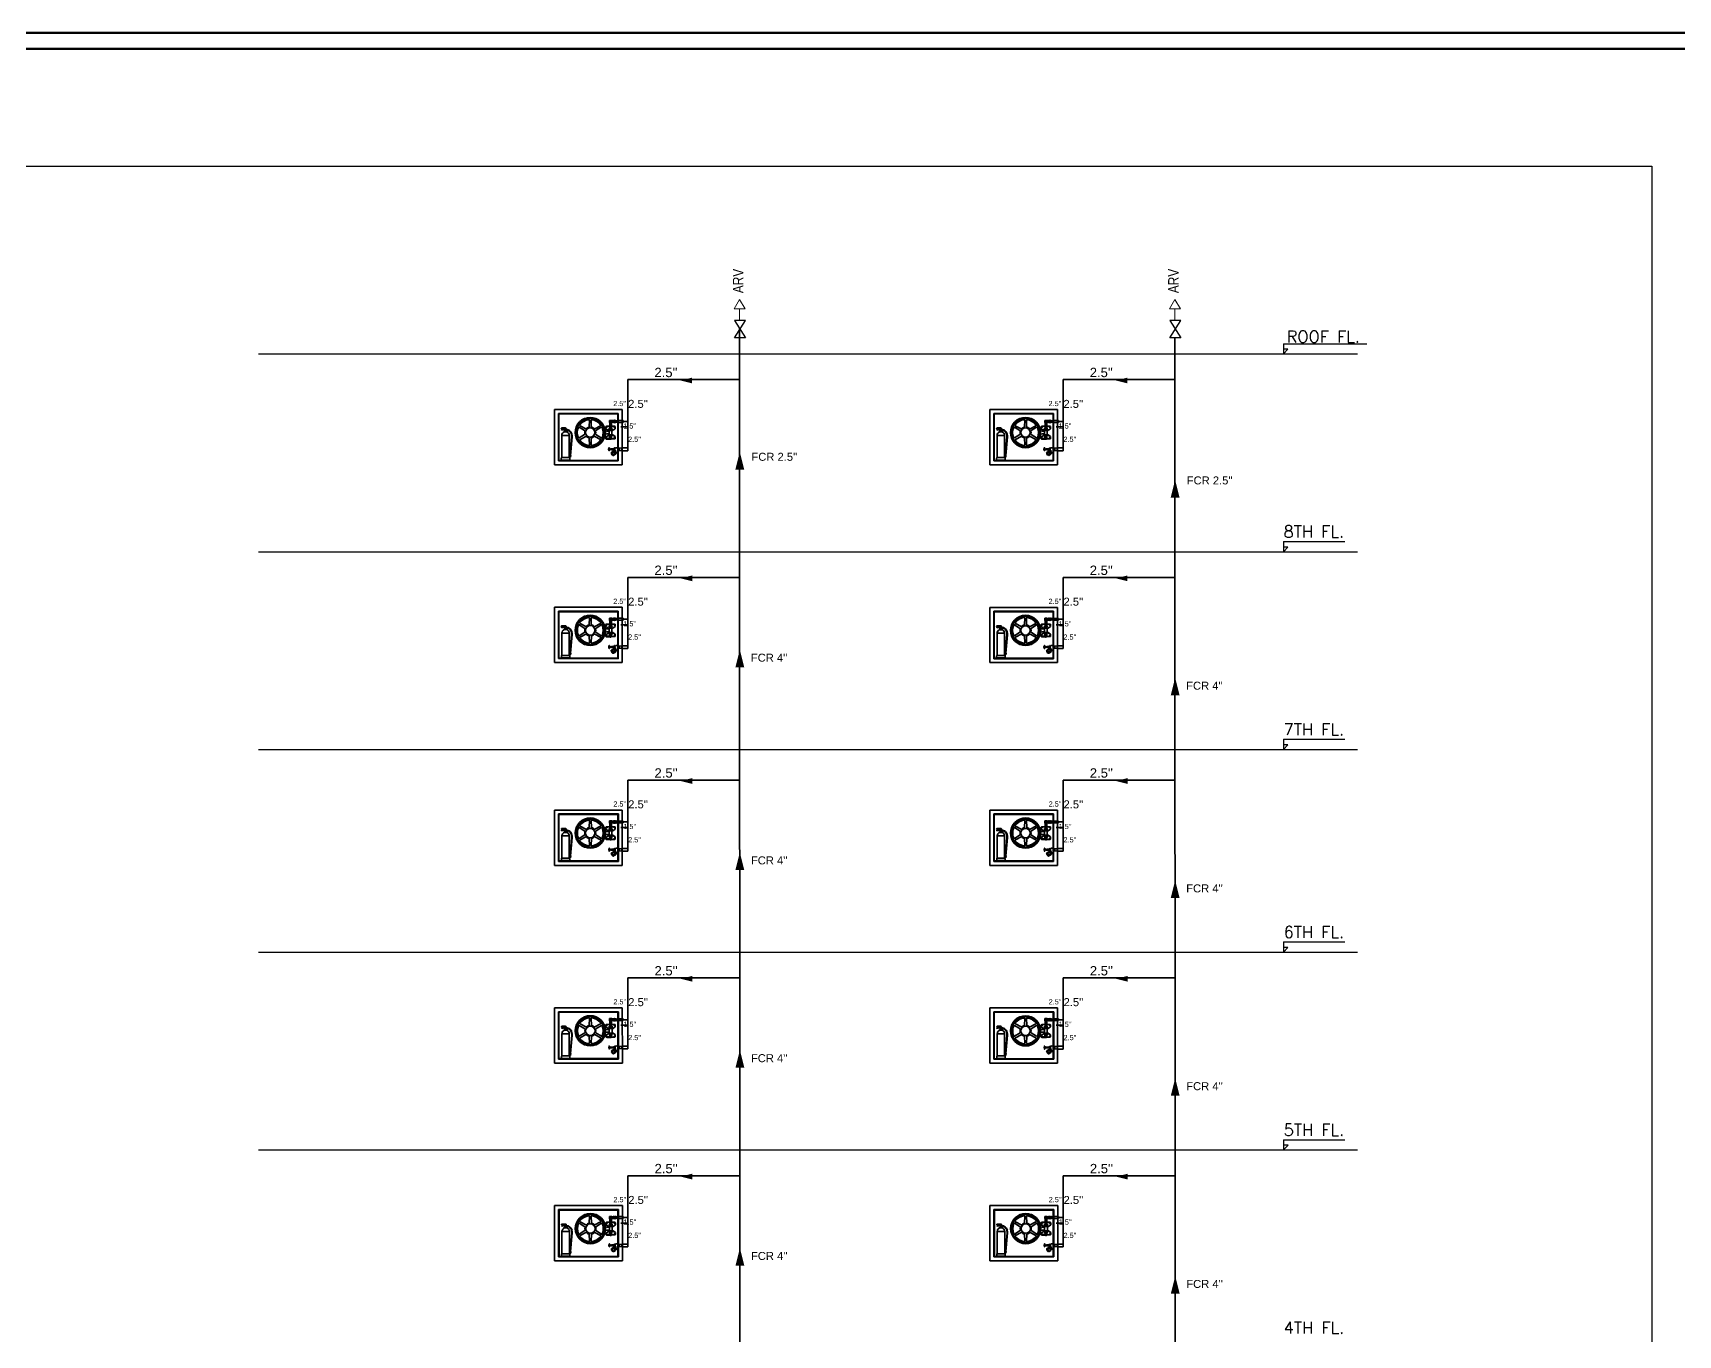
# Model space of a CAD drawing. Extents: x 846 to 947, y 375 to 797.
# Drawn here: x 880.08 to 922.23, y 408.38 to 441.73 of the extents above; entities that cross this region are included whole.
import ezdxf

# ---------------------------------------------------------------- set-up
doc = ezdxf.new("R2010")
doc.units = 0
doc.header["$MEASUREMENT"] = 0
doc.linetypes.add('CONTINUA', pattern=[0])
doc.linetypes.add('PHANTOM2', pattern=[1.25, 0.625, -0.125, 0.125, -0.125, 0.125, -0.125])
for name, color, linetype in [('CONSTRUCTION_CLASS', 7, 'CONTINUOUS'), ('FFE', 241, 'CONTINUOUS'), ('FLOOR', 1, 'CONTINUOUS'), ('hvac-text', 3, 'CONTINUOUS'), ('PIP', 244, 'CONTINUOUS')]:
    doc.layers.add(name, color=color, linetype=linetype)
for name, color, linetype, lineweight in [('FF PIPE', 1, 'CONTINUOUS', 13), ('FIRE FIGHTING', 1, 'CONTINUOUS', 35), ('hvac', 4, 'CONTINUOUS', 40), ('text', 252, 'CONTINUOUS', 15), ('UG-BORDER', 20, 'CONTINUOUS', 80)]:
    doc.layers.add(name, color=color, linetype=linetype, lineweight=lineweight)
doc.styles.add('ROMANC', font='romanc', dxfattribs={"height": 250})
doc.styles.add('ROMANS', font='arial.ttf', dxfattribs={"height": 300})
doc.styles.add('STYLE3', font='arial.ttf', dxfattribs={"width": 0.8})

# ---------------------------------------------------------------- blocks, each defined once
blk = doc.blocks.new('05ARRO')
at = {"layer": 'CONSTRUCTION_CLASS', "color": 3, "linetype": 'Continuous'}
blk.add_solid([(0, 0), (3.121, -0.78), (3.121, 0.781)], dxfattribs=at)
blk = doc.blocks.new('*E8080')
at = {"layer": 'FIRE FIGHTING', "color": 6, "linetype": 'CONTINUA'}
for major_axis in [(-242, 242), (-257, 257)]:
    blk.add_ellipse((2260957, 792612), major_axis=major_axis, ratio=1, start_param=3.839531, end_param=3.848297, dxfattribs=at)
blk = doc.blocks.new('A$C790876B6')
at = {"layer": 'FIRE FIGHTING', "color": 1, "linetype": 'CONTINUA'}
for p, q in [((0, 0.261), (0, 0.302)), ((0.013, 0.302), (0, 0.302)), ((0.013, 0.261), (0, 0.261)), ((0.013, 0.337), (0.013, 0.226)), ((0.035, 0.337), (0.035, 0.226)), ((0.092, 0.291), (0.037, 0.291)), ((0.092, 0.272), (0.037, 0.272)), ((0.092, 0.27), (0.092, 0.294)), ((0.095, 0.298), (0.101, 0.298)), ((0.101, 0.289), (0.095, 0.289)), ((0.101, 0.275), (0.095, 0.275)), ((0.095, 0.266), (0.101, 0.266)), ((0.126, 0.294), (0.1, 0.294)), ((0.126, 0.269), (0.1, 0.269)), ((0.101, 0.266), (0.101, 0.298)), ((0.192, 0.001), (0.113, 0.132)), ((0.114, 0.136), (0.123, 0.142)), ((0.124, 0.092), (0.122, 0.091)), ((0.159, 0.029), (0.122, 0.091)), ((0.205, 0.006), (0.123, 0.142)), ((0.126, 0.261), (0.126, 0.302)), ((0.202, 0.302), (0.126, 0.302)), ((0.202, 0.261), (0.126, 0.261)), ((0.134, 0.143), (0.126, 0.138)), ((0.163, 0.034), (0.128, 0.092)), ((0.131, 0.092), (0.129, 0.09)), ((0.165, 0.035), (0.13, 0.093)), ((0.134, 0.098), (0.131, 0.096)), ((0.133, 0.148), (0.217, 0.198)), ((0.212, 0.013), (0.133, 0.144)), ((0.162, 0.03), (0.159, 0.029)), ((0.164, 0.036), (0.162, 0.035)), ((0.171, 0.036), (0.168, 0.034)), ((0.205, 0.006), (0.195, 0)), ((0.211, 0.015), (0.203, 0.01)), ((0.226, 0.187), (0.206, 0.174)), ((0.206, 0.174), (0.233, 0.129)), ((0.211, 0.257), (0.211, 0.307)), ((0.298, 0.062), (0.215, 0.012)), ((0.217, 0.315), (0.234, 0.315)), ((0.234, 0.297), (0.217, 0.297)), ((0.234, 0.267), (0.217, 0.267)), ((0.217, 0.248), (0.234, 0.248)), ((0.299, 0.066), (0.22, 0.197)), ((0.275, 0.207), (0.231, 0.181)), ((0.233, 0.129), (0.253, 0.141)), ((0.234, 0.248), (0.234, 0.315)), ((0.245, 0.109), (0.265, 0.121)), ((0.273, 0.064), (0.245, 0.109)), ((0.246, 0.239), (0.246, 0.325)), ((0.255, 0.325), (0.246, 0.325)), ((0.246, 0.239), (0.255, 0.239)), ((0.255, 0.239), (0.246, 0.239)), ((0.255, 0.331), (0.255, 0.237)), ((0.27, 0.342), (0.261, 0.342)), ((0.261, 0.314), (0.27, 0.314)), ((0.261, 0.255), (0.27, 0.255)), ((0.261, 0.227), (0.27, 0.227)), ((0.293, 0.076), (0.273, 0.064)), ((0.334, 0.109), (0.275, 0.207)), ((0.275, 0.207), (0.292, 0.207)), ((0.276, 0.237), (0.276, 0.331)), ((0.284, 0.325), (0.276, 0.325)), ((0.276, 0.239), (0.276, 0.239)), ((0.334, 0.109), (0.29, 0.083)), ((0.342, 0.124), (0.292, 0.207)), ((0.334, 0.109), (0.342, 0.125)), ((0.413, 0.239), (0.424, 0.239)), ((0.424, 0.325), (0.414, 0.325)), ((0.424, 0.235), (0.424, 0.329)), ((0.43, 0.339), (0.439, 0.339)), ((0.439, 0.311), (0.43, 0.311)), ((0.439, 0.252), (0.43, 0.252)), ((0.439, 0.224), (0.43, 0.224)), ((0.445, 0.329), (0.445, 0.235)), ((0.445, 0.322), (0.47, 0.322)), ((0.445, 0.231), (0.47, 0.231)), ((0.47, 0.322), (0.571, 0.336)), ((0.47, 0.231), (0.47, 0.322)), ((0.47, 0.231), (0.571, 0.217)), ((0.571, 0.336), (0.571, 0.217)), ((0.571, 0.336), (0.598, 0.336)), ((0.571, 0.217), (0.598, 0.217))]:
    blk.add_line(p, q, dxfattribs=at)
at = {"layer": 'FIRE FIGHTING'}
for p, q in [((0.598, 0.336), (0.834, 0.336)), ((0.598, 0.217), (0.834, 0.217)), ((0.834, 0.217), (0.834, 0.336))]:
    blk.add_line(p, q, dxfattribs=at)
at = {"layer": 'FIRE FIGHTING', "color": 1, "linetype": 'CONTINUA'}
for centre, radius, start, end in [((0.024, 0.337), 0.011, 0, 180), ((0.024, 0.226), 0.011, 180, 0), ((0.096, 0.293), 0.00465, 109.34459, 250.65541), ((0.102, 0.282), 0.00982, 133.22645, 226.77355), ((0.096, 0.27), 0.00468, 109.65578, 251.31475), ((0.115, 0.134), 0.00265, 121.08022, 211.08022), ((0.126, 0.09), 0.00239, 31.08022, 121.08022), ((0.132, 0.094), 0.00239, 121.08022, 211.08022), ((0.135, 0.146), 0.00265, 121.08022, 211.08022), ((0.161, 0.032), 0.00239, 301.08022, 31.08022), ((0.167, 0.036), 0.00239, 211.08022, 301.08022), ((0.194, 0.003), 0.00265, 211.08022, 301.08022), ((0.203, 0.312), 0.0101, 264.90594, 324.7034), ((0.203, 0.251), 0.0101, 35.2966, 95.09406), ((0.221, 0.306), 0.00968, 109.34459, 250.65541), ((0.231, 0.282), 0.0205, 133.22645, 226.77355), ((0.221, 0.258), 0.00975, 109.65578, 251.31475), ((0.214, 0.015), 0.00265, 211.08022, 301.08022), ((0.218, 0.196), 0.00265, 31.08022, 121.08022), ((0.233, 0.325), 0.0126, 273.77626, 0), ((0.233, 0.239), 0.0126, 0, 86.22374), ((0.275, 0.328), 0.0198, 134.48384, 225.51616), ((0.332, 0.284), 0.0774, 157.53422, 202.46578), ((0.275, 0.241), 0.0198, 134.48384, 225.51616), ((0.256, 0.328), 0.0198, 314.48384, 45.51616), ((0.199, 0.284), 0.0774, 337.53422, 22.46578), ((0.256, 0.241), 0.0198, 314.48384, 45.51616), ((0.285, 0.223), 0.0177, 292.55025, 120.54893), ((0.349, 0.255), 0.095, 46.82834, 133.17166), ((0.297, 0.065), 0.00265, 301.08022, 31.08022), ((0.332, 0.21), 0.086, 276.70481, 19.67494), ((0.444, 0.325), 0.0198, 134.48384, 225.51616), ((0.501, 0.282), 0.0774, 157.53422, 202.46578), ((0.444, 0.238), 0.0198, 134.48384, 225.51616), ((0.426, 0.325), 0.0198, 314.48384, 45.51616), ((0.368, 0.282), 0.0774, 337.53422, 22.46578), ((0.426, 0.238), 0.0198, 314.48384, 45.51616)]:
    blk.add_arc(centre, radius, start, end, dxfattribs=at)
blk = doc.blocks.new('A$C41BB26E9')
at = {"layer": 'FIRE FIGHTING', "color": 17, "linetype": 'CONTINUA'}
for p, q in [((-2.859, -0.026), (0.11, -0.026)), ((-2.859, -2.448), (-2.859, -0.026)), ((-2.686, -0.199), (-0.063, -0.199)), ((-2.686, -2.275), (-2.686, -0.199)), ((-2.664, -0.22), (-0.084, -0.22)), ((-2.664, -2.253), (-2.664, -0.22)), ((-0.084, -0.22), (-0.084, -2.253)), ((-0.063, -0.199), (-0.063, -2.275)), ((0.11, -0.026), (0.11, -2.448)), ((0.11, -2.448), (-2.859, -2.448)), ((-0.063, -2.275), (-2.686, -2.275)), ((-0.084, -2.253), (-2.664, -2.253))]:
    blk.add_line(p, q, dxfattribs=at)
at = {"layer": 'FIRE FIGHTING', "color": 1, "linetype": 'CONTINUA'}
for p, q in [((-1.328, -0.497), (-1.339, -0.78)), ((-1.244, -0.78), (-1.254, -0.497)), ((-0.45, -0.5), (-0.353, -0.5)), ((-0.45, -0.597), (-0.45, -0.5)), ((-0.353, -0.597), (-0.45, -0.597)), ((-0.437, -0.829), (-0.437, -0.597)), ((-0.42, -0.529), (-0.382, -0.529)), ((-0.42, -0.568), (-0.42, -0.529)), ((-0.382, -0.568), (-0.42, -0.568)), ((-0.382, -0.529), (-0.382, -0.568)), ((-0.365, -0.829), (-0.365, -0.597)), ((-0.353, -0.5), (-0.353, -0.597)), ((-0.353, -0.512), (-0.29, -0.512)), ((-0.353, -0.585), (-0.29, -0.585)), ((-0.29, -0.594), (-0.29, -0.503)), ((-0.29, -0.503), (-0.27, -0.503)), ((-0.29, -0.594), (-0.27, -0.594)), ((-0.27, -0.519), (-0.27, -0.503)), ((-0.27, -0.594), (-0.27, -0.578)), ((-0.238, -0.544), (-0.261, -0.521)), ((-0.238, -0.553), (-0.261, -0.576)), ((-0.232, -0.538), (-0.254, -0.515)), ((-0.232, -0.56), (-0.254, -0.582)), ((-0.223, -0.538), (-0.2, -0.515)), ((-0.223, -0.56), (-0.2, -0.582)), ((-0.216, -0.544), (-0.193, -0.521)), ((-0.216, -0.553), (-0.193, -0.576)), ((-0.184, -0.519), (-0.184, -0.503)), ((-0.184, -0.503), (-0.165, -0.503)), ((-0.184, -0.594), (-0.184, -0.578)), ((-0.184, -0.594), (-0.165, -0.594)), ((-0.165, -0.594), (-0.165, -0.503)), ((-0.165, -0.517), (-0.118, -0.517)), ((-0.165, -0.58), (-0.118, -0.58)), ((-0.084, -0.508), (-0.118, -0.517)), ((-0.118, -0.58), (-0.118, -0.517)), ((-0.118, -0.58), (-0.084, -0.589)), ((-0.084, -0.508), (0.151, -0.508)), ((-0.084, -0.588), (0.151, -0.588)), ((-0.063, -0.594), (-0.063, -0.503)), ((0.151, -0.588), (0.151, -0.508)), ((-1.775, -0.797), (-1.535, -0.948)), ((-1.535, -1.119), (-1.775, -1.27)), ((-1.487, -0.865), (-1.738, -0.733)), ((-1.738, -1.334), (-1.487, -1.202)), ((-1.339, -1.287), (-1.328, -1.571)), ((-1.254, -1.571), (-1.244, -1.287)), ((-0.845, -0.733), (-1.095, -0.865)), ((-1.095, -1.202), (-0.845, -1.334)), ((-1.048, -0.948), (-0.808, -0.797)), ((-0.808, -1.27), (-1.048, -1.119)), ((-0.665, -1.246), (-0.605, -1.306)), ((-0.66, -1.231), (-0.609, -1.231)), ((-0.582, -1.288), (-0.645, -1.232)), ((-0.57, -0.973), (-0.634, -0.956)), ((-0.57, -1.094), (-0.634, -1.111)), ((-0.461, -1.13), (-0.609, -1.231)), ((-0.606, -0.865), (-0.606, -0.781)), ((-0.461, -0.965), (-0.606, -0.865)), ((-0.437, -0.757), (-0.582, -0.757)), ((-0.428, -1.32), (-0.571, -1.32)), ((-0.461, -0.973), (-0.57, -0.973)), ((-0.461, -1.094), (-0.57, -1.094)), ((-0.437, -1.293), (-0.57, -1.293)), ((-0.341, -0.829), (-0.461, -0.829)), ((-0.461, -0.865), (-0.461, -0.829)), ((-0.341, -0.865), (-0.461, -0.865)), ((-0.461, -1.13), (-0.461, -0.937)), ((-0.341, -0.937), (-0.461, -0.937)), ((-0.341, -1.13), (-0.461, -1.13)), ((-0.449, -1.229), (-0.449, -1.13)), ((-0.353, -1.166), (-0.449, -1.166)), ((-0.353, -1.202), (-0.449, -1.202)), ((-0.443, -1.233), (-0.449, -1.229)), ((-0.443, -1.255), (-0.443, -1.233)), ((-0.437, -1.258), (-0.443, -1.255)), ((-0.437, -1.296), (-0.437, -1.258)), ((-0.365, -1.267), (-0.437, -1.267)), ((-0.221, -1.31), (-0.368, -1.31)), ((-0.221, -0.757), (-0.365, -0.757)), ((-0.365, -1.258), (-0.359, -1.255)), ((-0.365, -1.296), (-0.365, -1.258)), ((-0.359, -1.233), (-0.353, -1.229)), ((-0.359, -1.255), (-0.359, -1.233)), ((-0.353, -1.229), (-0.353, -1.13)), ((-0.341, -0.865), (-0.341, -0.829)), ((-0.341, -0.965), (-0.197, -0.865)), ((-0.341, -1.13), (-0.341, -0.937)), ((-0.341, -1.102), (-0.197, -1.202)), ((-0.341, -1.13), (-0.197, -1.202)), ((-0.197, -0.865), (-0.197, -0.781)), ((-0.197, -1.286), (-0.197, -1.202))]:
    blk.add_line(p, q, dxfattribs=at)
at = {"layer": 'FIRE FIGHTING', "color": 32}
blk.add_line((0.151, -0.548), (0.35, -0.548), dxfattribs=at)
at = {"layer": 'FIRE FIGHTING', "color": 6, "linetype": 'CONTINUA'}
for p, q in [((-2.551, -0.913), (-2.401, -0.873)), ((-2.546, -0.93), (-2.551, -0.913)), ((-2.383, -0.886), (-2.546, -0.93)), ((-2.373, -0.834), (-2.54, -0.834)), ((-2.535, -1.159), (-2.535, -2.131)), ((-2.211, -1.159), (-2.535, -1.159)), ((-2.308, -0.973), (-2.438, -0.973)), ((-2.438, -1.005), (-2.438, -0.973)), ((-2.308, -1.005), (-2.438, -1.005)), ((-2.411, -0.973), (-2.411, -0.893)), ((-2.405, -1.005), (-2.405, -0.973)), ((-2.342, -0.886), (-2.383, -0.886)), ((-2.382, -0.885), (-2.381, -0.886)), ((-2.341, -1.005), (-2.341, -0.973)), ((-2.335, -0.973), (-2.335, -0.893)), ((-2.335, -0.902), (-2.324, -0.902)), ((-2.335, -0.934), (-2.324, -0.934)), ((-2.324, -0.934), (-2.324, -0.902)), ((-2.324, -0.907), (-2.303, -0.907)), ((-2.324, -0.929), (-2.303, -0.929)), ((-2.308, -1.005), (-2.308, -0.973)), ((-2.303, -0.929), (-2.303, -0.907)), ((-2.211, -1.159), (-2.211, -2.131)), ((-2.108, -1.221), (-2.179, -2.03)), ((-2.086, -1.223), (-2.157, -2.032)), ((-2.557, -2.153), (-2.557, -2.239)), ((-2.211, -2.131), (-2.535, -2.131)), ((-2.196, -2.109), (-2.189, -2.03)), ((-2.154, -2.113), (-2.196, -2.109)), ((-2.189, -2.03), (-2.147, -2.033)), ((-2.189, -2.153), (-2.189, -2.239)), ((-2.147, -2.033), (-2.154, -2.113)), ((-2.189, -2.239), (-2.557, -2.239))]:
    blk.add_line(p, q, dxfattribs=at)
at = {"layer": 'FIRE FIGHTING', "color": 32}
blk.add_lwpolyline([(0.35, -1.769), (0.35, 0.632)], dxfattribs=at)
at = {"layer": 'FIRE FIGHTING', "color": 1, "linetype": 'CONTINUA'}
for centre, major_axis, ratio, start_param, end_param in [((-1.291, -1.034), (-0.468, 0.468), 1, 4.712389, 10.995574), ((-1.291, -1.034), (-0.434, 0.434), 1, 4.712389, 10.995574), ((-1.726, -0.712), (-0.017, 0.017), 1, 0.148633, 1.869198), ((-1.291, -1.034), (0.4, 0.4), 1, 0.898564, 1.71943), ((-1.352, -0.496), (-0.017, 0.017), 1, 3.890388, 5.610953), ((-1.23, -0.496), (-0.017, 0.017), 1, -0.898564, 0.822001), ((-1.291, -1.034), (0.4, 0.4), 1, 6.134552, 6.955417), ((-0.856, -0.712), (0.017, 0.017), 1, 4.413987, 6.134552), ((-0.227, -0.549), (0.0371, 0.0371), 1, 6.283185248969683, 12.56637055614927), ((-0.227, -0.549), (0.0305, 0.0305), 1, 1.678216, 3.034172), ((-0.227, -0.549), (-0.0305, 0.0305), 1, -1.463376, -0.10742), ((-0.227, -0.549), (0.0305, 0.0305), 1, 3.249013, 4.604969), ((-0.227, -0.549), (-0.00838, 0.00838), 1, 0.401164, 1.169632), ((-0.227, -0.549), (-0.00575, 0.00575), 1, 1.57079626857044, 7.853981575750026), ((-0.227, -0.549), (-0.00838, 0.00838), 1, -1.169632, -0.401164), ((-0.227, -0.549), (-0.00838, 0.00838), 1, 1.97196, 2.740429), ((-0.227, -0.549), (0.00838, 0.00838), 1, 5.113553, 5.882021), ((-0.227, -0.549), (0.0305, 0.0305), 1, 4.819809, 6.175765), ((-1.291, -1.034), (0.4, 0.4), 1, 1.945762, 2.766627), ((-1.788, -0.818), (-0.017, 0.017), 1, -1.3456, 0.374965), ((-1.788, -1.25), (0.017, 0.017), 1, 2.766627, 4.487192), ((-1.726, -1.355), (0.017, 0.017), 1, 1.272394, 2.992959), ((-1.291, -1.034), (-0.4, 0.4), 1, 1.422163, 2.243028), ((-1.548, -0.968), (0.017, 0.017), 1, 5.247735, 6.508382), ((-1.548, -1.099), (-0.017, 0.017), 1, 2.916396, 4.177043), ((-1.291, -1.034), (0.17, 0.17), 1, 2.106143, 2.606246), ((-1.291, -1.034), (0.145, 0.145), 1, 3.141593, 9.424778), ((-1.476, -0.844), (-0.017, 0.017), 1, 1.869198, 3.129845), ((-1.476, -1.223), (0.017, 0.017), 1, 0.011747, 1.272394), ((-1.291, -1.034), (-0.17, 0.17), 1, -0.511851, -0.011747), ((-1.291, -1.034), (0.17, 0.17), 1, 3.15334, 3.653444), ((-1.363, -0.779), (0.017, 0.017), 1, 4.200538, 5.461185), ((-1.363, -1.288), (-0.017, 0.017), 1, 3.963593, 5.22424), ((-1.22, -0.779), (0.017, 0.017), 1, 2.392797, 3.653444), ((-1.22, -1.288), (-0.017, 0.017), 1, -0.511851, 0.748796), ((-1.291, -1.034), (-0.4, 0.4), 1, 2.469361, 3.290226), ((-1.291, -1.034), (0.17, 0.17), 1, 0.011747, 0.511851), ((-1.291, -1.034), (-0.17, 0.17), 1, 2.629741, 3.129845), ((-1.106, -0.844), (-0.017, 0.017), 1, 1.582544, 2.843191), ((-1.106, -1.223), (0.017, 0.017), 1, 0.298402, 1.559049), ((-1.035, -0.968), (-0.017, 0.017), 1, -0.225197, 1.03545), ((-1.035, -1.099), (0.017, 0.017), 1, 2.106143, 3.366789), ((-1.291, -1.034), (0.17, 0.17), 1, 5.247735, 5.747839), ((-0.856, -1.355), (-0.017, 0.017), 1, 3.290226, 5.010791), ((-0.795, -0.818), (-0.017, 0.017), 1, 4.337424, 6.057989), ((-0.795, -1.25), (0.017, 0.017), 1, 3.366789, 5.087354), ((-1.291, -1.034), (0.4, 0.4), 1, 5.087354, 5.90822), ((-0.582, -0.781), (-0.017, 0.017), 1, -0.785398, 0.785398), ((-0.571, -1.272), (0.034, 0.034), 1, 3.141593, 3.926991), ((-0.57, -0.793), (-0.0102, 0.0102), 1, 1.570796268582457, 7.853981575762043), ((-0.57, -1.274), (0.0102, 0.0102), 1, 6.283185248967147, 12.56637055614673), ((-0.57, -1.274), (0.0132, 0.0132), 1, 3.197577, 3.926991), ((-0.401, -0.901), (0.0496, 0.0496), 1, 1.815775, 2.896614), ((-0.401, -0.772), (0.0255, 0.0255), 1, 5.497787, 8.63938), ((-0.401, -1.296), (-0.0255, 0.0255), 0.999996, 0.7854, 3.926993), ((-0.401, -0.901), (-0.0496, 0.0496), 1, 3.386571, 4.46741), ((-0.233, -0.793), (-0.0102, 0.0102), 1, 1.570796268582457, 7.853981575762043), ((-0.233, -1.274), (0.0102, 0.0102), 1, 3.141593, 9.424778), ((-0.221, -0.781), (0.017, 0.017), 1, 5.497787, 7.068583), ((-0.221, -1.286), (-0.017, 0.017), 1, 2.356194, 3.926991), ((-1.352, -1.571), (0.017, 0.017), 1, 3.813825, 5.53439), ((-1.23, -1.571), (-0.017, 0.017), 1, 0.748796, 2.469361)]:
    blk.add_ellipse(centre, major_axis=major_axis, ratio=ratio, start_param=start_param, end_param=end_param, dxfattribs=at)
at = {"layer": 'FIRE FIGHTING', "color": 6, "linetype": 'CONTINUA'}
for centre, major_axis, start_param, end_param in [((-2.54, -0.854), (-0.0144, 0.0144), -0.785398, 2.934774), ((-2.373, -1.159), (0.115, 0.115), 1.095072, 2.356194), ((-2.468, -1.016), (-0.111, 0.111), -1.298974, -0.385761), ((-2.373, -0.86), (-0.0185, 0.0185), 1.610581, 5.497787), ((-2.373, -0.92), (0.0112, 0.0112), 3.141593, 9.424778), ((-2.342, -0.893), (0.00458, 0.00458), 5.497787, 7.068583), ((-2.373, -1.159), (0.115, 0.115), 5.497787, 6.75891), ((-2.317, -1.102), (0.123, 0.123), 0.22689, 0.706704), ((-2.317, -1.102), (0.139, 0.139), 0.22689, 0.706704), ((-2.345, -1.148), (-0.161, 0.161), 4.520588, 4.939279), ((-2.345, -1.148), (0.177, 0.177), 6.091384, 6.510075), ((-2.386, -1.176), (-0.196, 0.196), 4.166783, 4.520588), ((-2.386, -1.176), (-0.212, 0.212), 4.166783, 4.520588), ((-2.449, -1.191), (0.242, 0.242), 5.419093, 5.737579), ((-2.449, -1.191), (-0.257, 0.257), 3.848297, 4.166783), ((-2.535, -2.153), (0.0153, 0.0153), 0.785398, 2.356194), ((-2.211, -2.153), (-0.0153, 0.0153), 3.926991, 5.497787)]:
    blk.add_ellipse(centre, major_axis=major_axis, ratio=1, start_param=start_param, end_param=end_param, dxfattribs=at)
at = {"layer": 'FF PIPE', "color": 2, "lineweight": 0, "xscale": 0.0010000001639128, "yscale": 0.0010000001639128, "zscale": 0.0010000001639128}
blk.add_blockref('*E8080', (-2263.406, -793.803), dxfattribs=at)
at = {"layer": 'FF PIPE', "color": 4, "ltscale": 0.02}
blk.add_blockref('A$C790876B6', (-0.484, -2.046), dxfattribs=at)
at = {"layer": 'FIRE FIGHTING', "color": 3, "style": 'STYLE3', "width": 1}
for s, p in [("2.5''", (-0.282, 0.124)), ("1.5''", (0.157, -0.86)), ("2.5''", (0.368, -1.442))]:
    blk.add_text(s, height=0.2277, dxfattribs=at).set_placement(p)
blk = doc.blocks.new('DGFDGHF G')
at = {"layer": 'FFE', "color": 241, "extrusion": (-0.011989, -0.017452, 0.999776), "elevation": -21.964}
for points in [[(688.533, 1044.478), (688.275, 1044.301), (688.25, 1044.889), (687.993, 1044.713), (688.533, 1044.478)], [(698.745, 1051.495), (698.487, 1051.318), (698.462, 1051.906), (698.205, 1051.729), (698.745, 1051.495)]]:
    blk.add_lwpolyline(points, dxfattribs=at)
at = {"layer": 'FIRE FIGHTING', "extrusion": (-0.011989, -0.017452, 0.999776)}
for p, q in [((1158.906, 418.709, -0.174), (1158.901, 471.519, 0.154)), ((1171.295, 418.709, -0.025), (1171.291, 471.254, 0.303)), ((1155.717, 470.043, 0.684), (1158.894, 470.043, 0.722)), ((1155.718, 468.694, 0.661), (1155.717, 470.043, 0.684)), ((1168.107, 470.043, 0.833), (1171.284, 470.043, 0.871)), ((1168.107, 468.694, 0.809), (1168.107, 470.043, 0.833)), ((1155.519, 468.694, 0.658), (1155.718, 468.694, 0.661)), ((1167.908, 468.694, 0.807), (1168.107, 468.694, 0.809)), ((1155.719, 464.413, 0.586), (1158.896, 464.413, 0.624)), ((1155.719, 463.065, 0.562), (1155.719, 464.413, 0.586)), ((1168.108, 464.413, 0.734), (1171.285, 464.413, 0.773)), ((1168.108, 463.065, 0.711), (1168.108, 464.413, 0.734)), ((1155.52, 463.065, 0.56), (1155.719, 463.065, 0.562)), ((1167.909, 463.065, 0.709), (1168.108, 463.065, 0.711)), ((1155.72, 458.644, 0.485), (1158.897, 458.644, 0.523)), ((1155.72, 457.296, 0.462), (1155.72, 458.644, 0.485)), ((1168.109, 458.644, 0.634), (1171.286, 458.644, 0.672)), ((1168.109, 457.296, 0.61), (1168.109, 458.644, 0.634)), ((1155.521, 457.296, 0.459), (1155.72, 457.296, 0.462)), ((1167.91, 457.296, 0.608), (1168.109, 457.296, 0.61)), ((1155.721, 453.015, 0.387), (1158.898, 453.015, 0.425)), ((1155.721, 451.666, 0.363), (1155.721, 453.015, 0.387)), ((1168.11, 453.015, 0.536), (1171.287, 453.015, 0.574)), ((1168.111, 451.666, 0.512), (1168.11, 453.015, 0.536)), ((1155.522, 451.666, 0.361), (1155.721, 451.666, 0.363)), ((1167.912, 451.666, 0.51), (1168.111, 451.666, 0.512)), ((1155.722, 447.385, 0.289), (1158.899, 447.385, 0.327)), ((1155.722, 446.037, 0.265), (1155.722, 447.385, 0.289)), ((1168.112, 447.385, 0.437), (1171.289, 447.385, 0.475)), ((1168.112, 446.037, 0.414), (1168.112, 447.385, 0.437)), ((1155.524, 446.037, 0.263), (1155.722, 446.037, 0.265)), ((1167.913, 446.037, 0.411), (1168.112, 446.037, 0.414))]:
    blk.add_line(p, q, dxfattribs=at)
at = {"layer": 'FLOOR', "color": 252, "extrusion": (-0.011989, -0.017452, 0.999776)}
for p, q in [((1145.21, 470.773, 0.571), (1176.484, 470.773, 0.946)), ((1145.21, 465.143, 0.473), (1176.485, 465.143, 0.848)), ((1145.21, 459.514, 0.374), (1176.486, 459.514, 0.749)), ((1145.21, 453.745, 0.274), (1176.487, 453.745, 0.649)), ((1145.21, 448.116, 0.175), (1176.489, 448.116, 0.55))]:
    blk.add_line(p, q, dxfattribs=at)
at = {"layer": 'hvac-text', "extrusion": (-0.011989, -0.017452, 0.999776)}
for p, q in [((1174.378, 471.064, 0.926), (1176.752, 471.064, 0.954)), ((1174.378, 471.064, 0.926), (1174.378, 470.773, 0.921)), ((1174.378, 470.773, 0.921), (1174.504, 470.906, 0.924)), ((1174.504, 470.906, 0.924), (1174.378, 470.906, 0.923)), ((1174.379, 465.435, 0.827), (1176.122, 465.435, 0.848)), ((1174.379, 465.435, 0.827), (1174.379, 465.143, 0.822)), ((1174.379, 465.143, 0.822), (1174.505, 465.277, 0.826)), ((1174.505, 465.277, 0.826), (1174.379, 465.277, 0.825)), ((1174.38, 459.806, 0.729), (1176.123, 459.806, 0.75)), ((1174.38, 459.806, 0.729), (1174.38, 459.514, 0.724)), ((1174.38, 459.514, 0.724), (1174.507, 459.647, 0.728)), ((1174.507, 459.647, 0.728), (1174.38, 459.647, 0.726)), ((1174.381, 454.037, 0.629), (1176.124, 454.037, 0.649)), ((1174.381, 454.037, 0.629), (1174.381, 453.745, 0.623)), ((1174.381, 453.745, 0.623), (1174.508, 453.878, 0.627)), ((1174.508, 453.878, 0.627), (1174.381, 453.878, 0.626)), ((1174.382, 448.407, 0.53), (1176.125, 448.407, 0.551)), ((1174.382, 448.407, 0.53), (1174.383, 448.116, 0.525)), ((1174.383, 448.116, 0.525), (1174.509, 448.249, 0.529)), ((1174.509, 448.249, 0.529), (1174.383, 448.249, 0.528))]:
    blk.add_line(p, q, dxfattribs=at)
at = {"layer": 'PIP', "color": 1}
blk.add_lwpolyline([(1138.217, 476.113), (1184.863, 476.113), (1184.863, 411.651), (1138.217, 411.651)], close=True, dxfattribs=at)
at = {"layer": 'text', "extrusion": (-0.011989, -0.017452, 0.999776)}
for p, q in [((1158.745, 472.058, 0.166), (1158.901, 472.323, 0.173)), ((1158.745, 472.058, 0.166), (1159.057, 472.058, 0.17)), ((1159.057, 472.058, 0.17), (1158.901, 472.323, 0.173)), ((1158.901, 471.753, 0.163), (1158.901, 472.058, 0.168)), ((1171.134, 472.058, 0.315), (1171.29, 472.323, 0.321)), ((1171.134, 472.058, 0.315), (1171.446, 472.058, 0.319)), ((1171.446, 472.058, 0.319), (1171.29, 472.323, 0.321)), ((1171.29, 471.753, 0.311), (1171.29, 472.058, 0.317))]:
    blk.add_line(p, q, dxfattribs=at)
at = {"layer": 'FIRE FIGHTING', "color": 20, "linetype": 'PHANTOM2', "ltscale": 0.02, "extrusion": (-0.011989, -0.017452, 0.999776)}
for p, xscale, yscale, zscale, rotation in [((687.697, 1042.447, -21.375), 0.1048634420604106, 0.1048634420604106, 0.1048634420604106, 34.49259601657673), ((697.909, 1049.463, -21.375), 0.1048634420604106, 0.1048634420604106, 0.1048634420604106, 34.49259601657673), ((690.235, 1041.726, -21.375), -0.1613283725546058, 0.1613283726080133, 0.1613283725072369, 124.4925960000899), ((700.898, 1048.086, -21.375), -0.1613283725546058, 0.1613283726080133, 0.1613283725072369, 124.4925960000899), ((690.886, 1037.806, -21.375), 0.1048634420604106, 0.1048634420604106, 0.1048634420604106, 34.49259601657673), ((701.098, 1044.823, -21.375), 0.1048634420604106, 0.1048634420604106, 0.1048634420604106, 34.49259601657673), ((693.423, 1037.086, -21.375), -0.1613283725546058, 0.1613283726080133, 0.1613283725072369, 124.4925960000899), ((704.086, 1043.446, -21.375), -0.1613283725546058, 0.1613283726080133, 0.1613283725072369, 124.4925960000899), ((694.153, 1033.051, -21.375), 0.1048634420604106, 0.1048634420604106, 0.1048634420604106, 34.49259601657674), ((704.365, 1040.067, -21.375), 0.1048634420604106, 0.1048634420604106, 0.1048634420604106, 34.49259601657674), ((696.69, 1032.33, -21.375), -0.1613283725546058, 0.1613283726080133, 0.1613283725072368, 124.4925960000899), ((707.354, 1038.69, -21.375), -0.1613283725546058, 0.1613283726080133, 0.1613283725072368, 124.4925960000899), ((697.342, 1028.41, -21.375), 0.1048634420604106, 0.1048634420604106, 0.1048634420604106, 34.49259601657674), ((707.554, 1035.427, -21.375), 0.1048634420604106, 0.1048634420604106, 0.1048634420604106, 34.49259601657674), ((699.879, 1027.69, -21.375), -0.1613283725546058, 0.1613283726080133, 0.1613283725072368, 124.4925960000899), ((710.542, 1034.05, -21.375), -0.1613283725546058, 0.1613283726080133, 0.1613283725072368, 124.4925960000899), ((700.53, 1023.77, -21.375), 0.1048634420604106, 0.1048634420604106, 0.1048634420604106, 34.49259601657674), ((710.742, 1030.786, -21.375), 0.1048634420604106, 0.1048634420604106, 0.1048634420604106, 34.49259601657674), ((703.067, 1023.049, -21.375), -0.1613283725546058, 0.1613283726080133, 0.1613283725072368, 124.4925960000899), ((713.73, 1029.409, -21.375), -0.1613283725546058, 0.1613283726080133, 0.1613283725072368, 124.4925960000899)]:
    blk.add_blockref('05ARRO', p, dxfattribs=dict(at, xscale=xscale, yscale=yscale, zscale=zscale, rotation=rotation))
at = {"layer": 'hvac', "extrusion": (-0.011989, -0.017452, 0.999776), "xscale": 0.6499999999921373, "yscale": 0.6499999999921373, "zscale": 0.6499999999921373, "rotation": 34.49259601657674}
for p in [(686.726, 1040.797, -21.375), (696.938, 1047.814, -21.375), (689.914, 1036.157, -21.375), (700.126, 1043.173, -21.375), (693.182, 1031.401, -21.375), (703.394, 1038.418, -21.375), (696.37, 1026.761, -21.375), (706.582, 1033.777, -21.375), (699.559, 1022.12, -21.375), (709.771, 1029.137, -21.375)]:
    blk.add_blockref('A$C41BB26E9', p, dxfattribs=at)
at = {"layer": 'FIRE FIGHTING', "color": 3, "extrusion": (-0.011989, -0.017452, 0.999776), "style": 'STYLE3'}
for s, height, p in [("2.5''", 0.2657, (687.028, 1042.103, -21.375)), ("2.5''", 0.2657, (697.24, 1049.12, -21.375)), ("2.5''", 0.2277, (686.907, 1040.959, -21.375)), ("2.5''", 0.2277, (697.119, 1047.975, -21.375)), ("FCR 2.5''", 0.2277, (690.652, 1041.691, -21.991)), ("FCR 2.5''", 0.2277, (701.245, 1048.154, -21.979)), ("2.5''", 0.2657, (690.216, 1037.463, -21.375)), ("2.5''", 0.2657, (700.428, 1044.479, -21.375)), ("2.5''", 0.2277, (690.095, 1036.318, -21.375)), ("2.5''", 0.2277, (700.307, 1043.335, -21.375)), ("FCR 4''", 0.2277, (693.876, 1036.981, -21.375)), ("FCR 4''", 0.2277, (704.539, 1043.341, -21.375)), ("2.5''", 0.2657, (693.484, 1032.707, -21.375)), ("2.5''", 0.2657, (703.696, 1039.724, -21.375)), ("2.5''", 0.2277, (693.362, 1031.563, -21.375)), ("2.5''", 0.2277, (703.574, 1038.579, -21.375)), ("FCR 4''", 0.2277, (697.144, 1032.226, -21.375)), ("FCR 4''", 0.2277, (707.807, 1038.586, -21.375)), ("2.5''", 0.2657, (696.672, 1028.067, -21.375)), ("2.5''", 0.2657, (706.884, 1035.083, -21.375)), ("2.5''", 0.2277, (696.551, 1026.922, -21.375)), ("2.5''", 0.2277, (706.763, 1033.939, -21.375)), ("FCR 4''", 0.2277, (700.332, 1027.585, -21.375)), ("FCR 4''", 0.2277, (710.995, 1033.945, -21.375)), ("2.5''", 0.2657, (699.861, 1023.426, -21.375)), ("2.5''", 0.2657, (710.073, 1030.443, -21.375)), ("2.5''", 0.2277, (699.739, 1022.282, -21.375)), ("2.5''", 0.2277, (709.951, 1029.298, -21.375)), ("FCR 4''", 0.2277, (703.52, 1022.945, -21.375)), ("FCR 4''", 0.2277, (714.183, 1029.305, -21.375))]:
    blk.add_text(s, height=height, rotation=34.4926, dxfattribs=at).set_placement(p)
at = {"layer": 'text', "extrusion": (-0.011989, -0.017452, 0.999776), "style": 'ROMANS', "width": 0.8}
for p in [(687.763, 1045.496, -21.964), (697.975, 1052.513, -21.964)]:
    blk.add_text('ARV', height=0.3018, rotation=124.4926, dxfattribs=at).set_placement(p)
at = {"layer": 'text', "color": 3, "extrusion": (-0.011989, -0.017452, 0.999776), "style": 'ROMANC'}
for s, p in [('ROOF FL.', (701.303, 1053.106, -21.375)), ('8TH FL.', (704.371, 1048.482, -21.375)), ('7TH FL.', (707.56, 1043.841, -21.375)), ('6TH FL.', (710.827, 1039.086, -21.375)), ('5TH FL.', (714.016, 1034.445, -21.375)), ('4TH FL.', (717.204, 1029.805, -21.375))]:
    blk.add_text(s, height=0.3379, rotation=34.4926, dxfattribs=at).set_placement(p)

msp = doc.modelspace()

# ---------------------------------------------------------------- linework, layer by layer
at = {"layer": 'UG-BORDER'}
for p, q in [((942.366, 441.731), (846.366, 441.731)), ((941.961, 441.326), (846.77, 441.326))]:
    msp.add_line(p, q, dxfattribs=at)

# ---------------------------------------------------------------- block references
at = {"layer": 'PIP', "color": 1, "xscale": 0.9000000000000056, "yscale": 0.9000000000000056, "zscale": 0.9000000000000056}
msp.add_blockref('DGFDGHF G', (-144.824, 9.812), dxfattribs=at)

doc.saveas('drawing.dxf')
